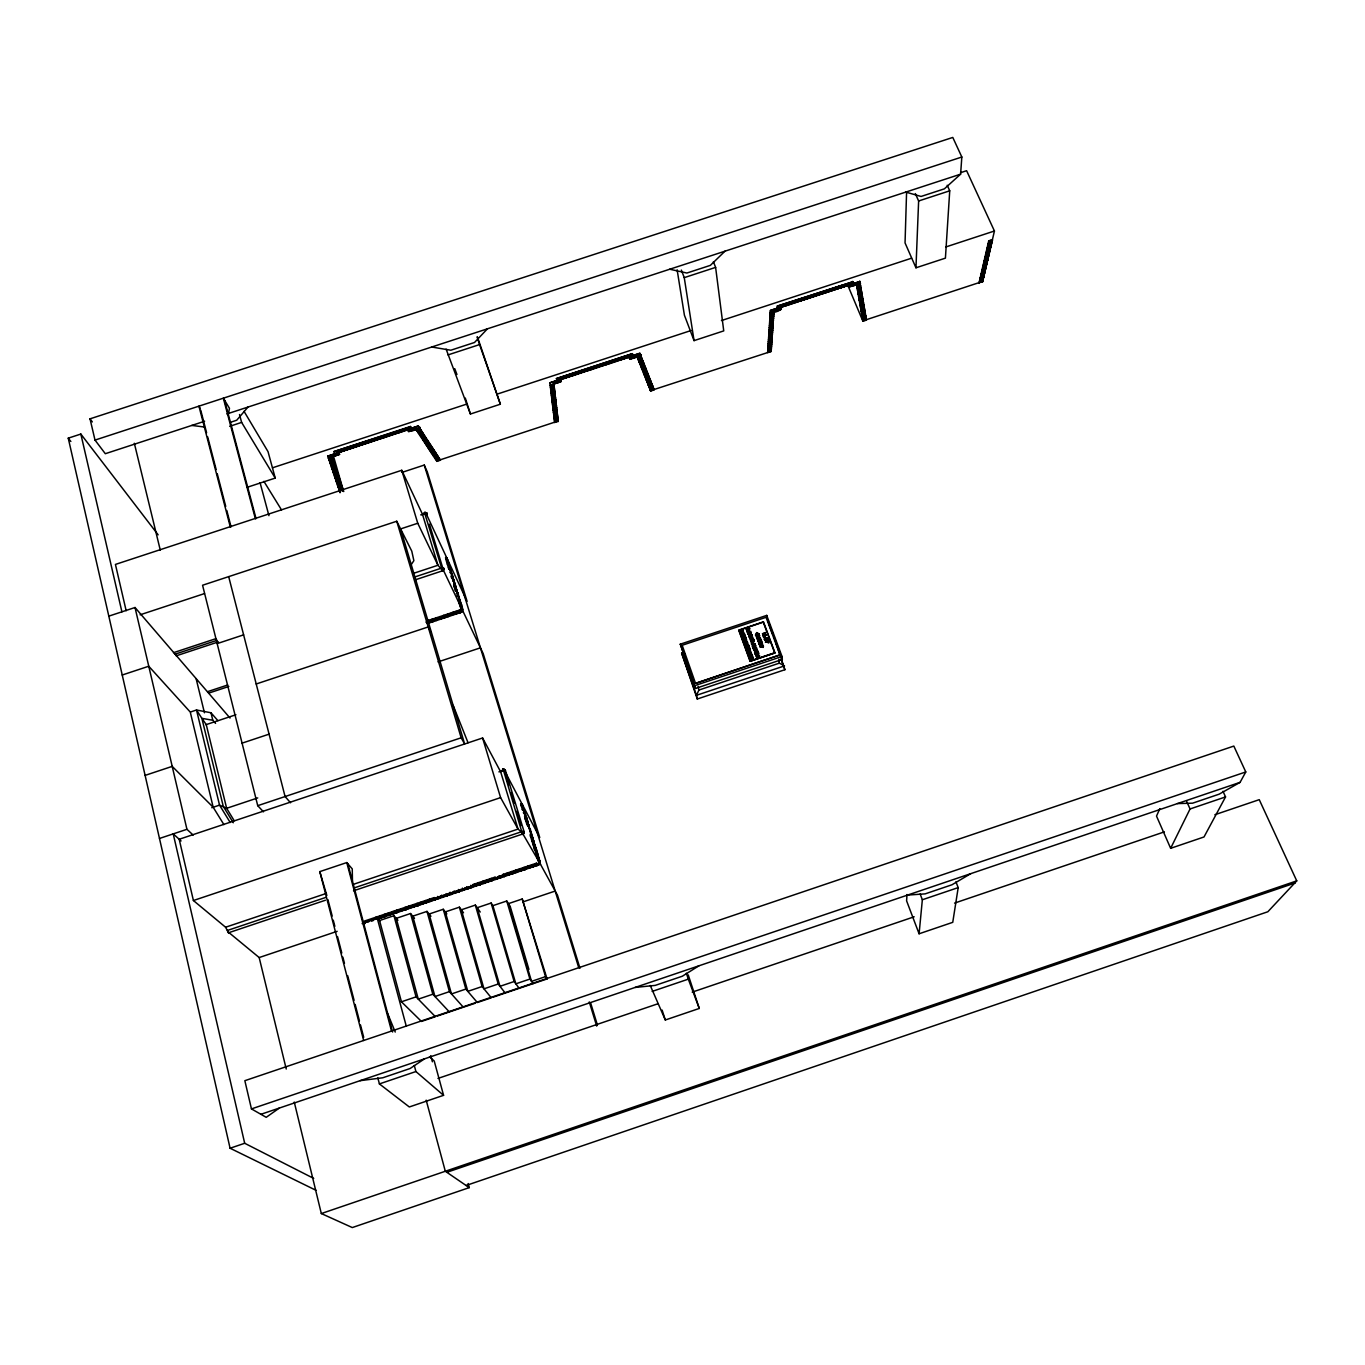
<?xml version="1.0" encoding="UTF-8"?>
<svg xmlns="http://www.w3.org/2000/svg" width="1365" height="1365" viewBox="0 0 1365 1365"><rect width="100%" height="100%" fill="white"/><g stroke="black" fill="none" stroke-linecap="round" stroke-linejoin="round"><path stroke-width="1.5" d="M426.562 514.861C427.637 513.752 424.208 510.646 424.771 513.496L442.345 570.348M503.89 770.781L503.088 769.024L522.607 834.527L523.529 833.793L518.052 829.084L500.597 797.621L482.596 737.987L179.19 839.27L193.403 900.525L225.583 927.227L228.723 933.199L227.409 930.452L326.133 897.317M424.498 512.506L426.221 513.82M425.488 513.701C425.112 510.118 423.508 516.431 420.727 514.844M906.582 192.073L905.046 242.919L915.966 267.796L945.416 258.139L949.733 190.81L947.225 185.282M915.966 267.796L918.628 200.979L915.335 193.591M907.025 894.519L906.599 900.849L919.089 933.779L952.753 922.33L958.196 887.608L955.927 881.824M775.559 311.203L776.651 308.848L776.804 310.862L773.904 311.374L771.174 351.419L767.625 352.597L770.389 310.452L859.882 281.531L770.389 310.452M752.354 659.636L753.292 657.964L750.716 658.92M905.797 192.09L921.068 196.458L944.375 188.848L960.602 174.174L961.83 157.026L952.787 137.438L90.022 418.833L95.004 440.093L105.31 453.709L204.631 421.239M919.089 933.779L922.348 899.757L920.129 893.973M523.307 833.128L524.058 831.643L505.442 770.508L498.907 771.873M354.269 887.881L521.549 831.729L523.682 831.899L523.563 833.913M523.699 833.111L523.682 831.899M424.822 512.677L426.511 512.745L426.528 514.008M756.585 632.643L756.295 634.793L756.773 632.575L759.025 634.077L755.613 635.271L759.64 635.732C758.326 639.946 751.791 632.422 759.008 633.974M126.16 610.735L115.428 564.428L401.771 470.277L417.758 523.256L437.943 565.264L442.482 570.28M228.313 414.329L229.474 408.323L223.331 398.188L255.392 518.819M504.692 769.485C506.296 773.818 500.887 766.021 504.692 771.481M504.333 770.355L503.02 769.229M744.812 638.393C744.778 636.704 747.03 640.356 744.932 638.735M401.771 470.277L422.433 514.144C423.542 513.155 428.354 511.534 426.46 514.639M978.995 283.084L988.721 240.888L992.355 239.694L982.527 281.924L978.824 282.709M982.527 281.924L994.437 231.009L966.608 170.71L960.533 172.69M767.198 641.994A2.491 2.303 -6.7 0 0 769.109 642.523L769.109 642.642A2.611 2.423 -6.7 0 1 767.13 642.096L767.079 641.601A2.491 2.303 -6.6 0 1 768.222 640.066A2.611 2.423 -6.6 0 0 766.959 641.584L766.942 641.755A2.611 2.423 -6.6 0 1 768.154 640.066L768.444 640.1M759.998 642.369L760.015 642.181A2.611 2.423 -7.1 0 1 761.209 640.68L761.38 640.407M419.362 429.685L419.738 428.303L416.12 429.668L420.556 429.583L417.571 430.367M420.471 431.374L420.847 429.992L417.229 431.357L421.666 431.272L418.68 432.057M421.58 433.08L421.939 431.698L418.338 433.063L422.775 432.961L419.772 433.746M422.672 434.753L423.048 433.387L419.447 434.735L423.867 434.65L420.881 435.435M423.781 436.442L424.14 435.06L420.539 436.425L424.959 436.322L421.973 437.124M424.873 438.114L425.232 436.749L421.649 438.097L426.051 437.994L423.082 438.796M425.948 439.786L426.324 438.421L422.74 439.769L427.126 439.667L424.157 440.451M427.04 441.441L427.399 440.076L423.833 441.424L428.218 441.322L425.249 442.124M428.115 443.096L428.474 441.748L424.907 443.096L429.293 442.977L426.341 443.779M429.19 444.751L429.565 443.403L425.999 444.734L430.367 444.632L427.416 445.417M430.265 446.389L430.623 445.041L427.074 446.389L431.425 446.287L428.491 447.072M431.34 448.044L431.698 446.696L428.149 448.027L432.5 447.925L429.565 448.71M432.398 449.665L432.756 448.334L429.224 449.665L433.558 449.546L430.623 450.331M433.456 451.303L433.831 449.955L430.282 451.286L434.616 451.184L431.698 451.969M434.514 452.924L434.889 451.576L431.357 452.924L435.674 452.805L432.756 453.589M435.572 454.545L435.947 453.197L432.415 454.528L436.732 454.409L433.814 455.21M436.629 456.149L436.988 454.818L433.473 456.149L437.773 456.029L434.872 456.814M437.67 457.753L438.029 456.422L434.531 457.753L438.813 457.633L435.913 458.418M438.711 459.357L439.086 458.026L435.572 459.357L439.854 459.237L436.971 460.022M757.285 636.38L757.541 634.861M760.015 646.413C757.49 644.331 765.611 643.427 760.68 643.444M757.302 656.616C754.316 659.858 761.124 651.207 758.701 657.435L757.302 656.616L757.712 655.234M427.04 513.581C423.201 511.67 426.818 513.086 426.921 514.588M747.201 629.265L745.802 628.446L746.996 630.988L747.662 627.951L749.726 628.719L748.754 630.374L749.726 628.719L747.679 628.054L748.737 630.272M763.257 636.226L766.447 634.742L763.035 635.988M751.398 643.444L753.122 642.779C756.893 637.95 746.382 644.826 753.736 641.123M749.095 637.421L752.047 635.015L750.955 636.875M640.339 357.169L640.833 355.736L637.199 357.118L641.362 357.118L637.745 358.483L638.53 357.852M641.055 358.978L641.55 357.562L637.933 358.927L642.079 358.927L638.462 360.292L639.247 359.66M641.772 360.787L642.25 359.387L638.649 360.735L642.796 360.735L639.178 362.1L639.963 361.469M642.471 362.595L642.966 361.196L639.366 362.544L643.495 362.544L639.895 363.909L640.68 363.278M643.188 364.404L643.683 362.988L640.083 364.353L644.212 364.336L640.612 365.701L641.396 365.086M643.888 366.195L644.382 364.796L640.799 366.144L644.911 366.127L641.328 367.492L642.096 366.878M644.604 367.987L645.082 366.571L641.499 367.936L645.611 367.919L642.028 369.267L642.813 368.652M645.304 369.761L645.782 368.362L642.215 369.71L646.31 369.693L642.744 371.041L643.512 370.427M646.003 371.536L646.481 370.137L642.915 371.485L647.01 371.468L643.444 372.816L644.212 372.201M646.703 373.31L647.181 371.911L643.615 373.259L647.71 373.242L644.144 374.573L644.911 373.976M647.385 375.068L647.88 373.686L644.314 375.017L648.392 375L644.843 376.348L645.611 375.733M648.085 376.825L648.563 375.443L645.014 376.774L649.092 376.757L645.543 378.088L646.31 377.491M648.767 378.566L649.262 377.184L645.713 378.532L649.774 378.497L646.225 379.845L646.993 379.248M649.467 380.323L649.945 378.941L646.396 380.272L650.457 380.238L646.925 381.586L647.693 380.989M650.15 382.046L650.627 380.681L647.095 382.012L651.139 381.978L647.607 383.309L648.375 382.712M650.832 383.787L651.31 382.422L647.778 383.753L651.822 383.719L648.29 385.049L649.058 384.452M651.514 385.51L651.992 384.145L648.46 385.476L652.504 385.442L648.989 386.773L649.74 386.176M652.18 387.233L652.675 385.868L649.16 387.199L653.17 387.165L649.655 388.479L650.423 387.899M652.862 388.94L653.34 387.592L649.825 388.906L653.852 388.871L650.337 390.202L651.105 389.605M754.453 649.433L754.964 648.443M755.783 650.098L755.425 651.344L755.596 650.15M750.596 638.888L751.125 638.001M503.839 769.126L500.665 771.856L518.052 829.084L352.631 884.588M523.204 833.401L523.989 832.036M523.546 833.503C524.399 831.302 519.894 831.49 523.119 834.288C524.501 832.872 519.775 830.756 524.058 831.643M756.5 637.677L757.029 636.278L756.807 637.694M746.621 630.767L747.167 629.453M759.93 646.191L760.8 643.597L762.335 644.178L761.534 645.56M859.626 285.2L860.257 283.732L856.623 285.114L860.496 285.2L856.879 286.565L857.817 285.882M859.967 287.128L860.581 285.677L856.964 287.042L860.837 287.128L857.22 288.493L858.158 287.81M415.199 576.832L441.39 568.164L443.847 569.376L442.362 570.877M860.291 289.056L860.906 287.606L857.305 288.971L861.161 289.056L857.544 290.421L858.483 289.738M860.632 290.984L861.247 289.534L857.63 290.899L861.486 290.984L857.885 292.332L858.824 291.666M860.957 292.895L861.571 291.462L857.971 292.81L861.81 292.895L858.21 294.26L859.148 293.577M861.281 294.806L861.895 293.373L858.295 294.721L862.134 294.806L858.551 296.154L859.489 295.488M861.605 296.717L862.219 295.284L858.636 296.632L862.458 296.7L858.875 298.065L859.814 297.399M861.929 298.611L862.543 297.178L858.96 298.526L862.782 298.594L859.216 299.942L860.138 299.293M862.253 300.505L862.868 299.072L859.285 300.419L863.107 300.488L859.54 301.836L860.462 301.17M862.578 302.382L863.192 300.965L859.626 302.313L863.431 302.365L859.865 303.713L860.803 303.064M862.902 304.258L863.516 302.842L859.95 304.19L863.755 304.241L860.189 305.589L861.127 304.941M749.368 652.487L749.487 651.736M863.226 306.135L863.823 304.719L860.274 306.05L864.062 306.118L860.513 307.449L861.452 306.801M863.55 307.995L864.147 306.579L860.598 307.927L864.386 307.978L860.837 309.326L861.759 308.661M863.857 309.855L864.472 308.439L860.923 309.787L864.71 309.838L861.161 311.169L862.083 310.52M864.182 311.715L864.779 310.299L861.247 311.63L865.018 311.681L861.486 313.029L862.407 312.38M864.489 313.558L865.103 312.141L861.571 313.489L865.342 313.523L861.81 314.854L862.731 314.223M864.813 315.4L865.41 313.984L861.878 315.315L865.649 315.366L862.117 316.697L863.038 316.066M865.12 317.226L865.734 315.827L862.202 317.158L865.956 317.209L862.441 318.523L863.363 317.891M865.444 319.052L866.041 317.653L862.526 318.983L866.28 319.035L862.765 320.348L863.687 319.717M331.661 458.555L332.258 457.19L328.487 458.248L332.736 458.589L328.948 459.647L329.784 459.084M751.142 659.824L752.405 659.21L751.023 659.722M332.292 460.414L332.889 459.05L329.101 460.107L333.35 460.449L329.579 461.489L330.398 460.943M332.906 462.274L333.504 460.909L329.733 461.967L333.947 462.291L330.194 463.349L331.012 462.803M333.521 464.117L334.101 462.752L330.347 463.81L334.562 464.134L330.808 465.192L331.644 464.646M334.118 465.96L334.715 464.595L330.961 465.653L335.176 465.977L331.422 467.035L332.258 466.489M334.732 467.803L335.329 466.438L331.576 467.495L335.79 467.82L332.036 468.86L332.872 468.314M335.346 469.628L335.926 468.28L332.19 469.321L336.387 469.645L332.651 470.686L333.469 470.157M335.944 471.454L336.541 470.106L332.804 471.147L336.984 471.471L333.265 472.512L334.084 471.966M336.558 473.263L337.138 471.915L333.418 472.972L337.582 473.28L333.862 474.32L334.681 473.792M741.093 632.319L742.202 631.125C745.154 628.105 736.435 632.763 742.935 629.913M741.366 633.053L743.498 631.21L740.939 632.166M337.155 475.071L337.735 473.74L334.015 474.781L338.196 475.088L334.476 476.129L335.295 475.6M337.752 476.88L338.332 475.532L334.63 476.59L338.776 476.897L335.073 477.938L335.892 477.409M338.349 478.671L338.929 477.341L335.227 478.381L339.373 478.688L335.671 479.729L336.49 479.2M338.947 480.463L339.527 479.132L335.824 480.173L339.97 480.48L336.268 481.521L337.087 480.992M339.527 482.255L340.124 480.924L336.421 481.964L340.567 482.255L336.865 483.295L337.684 482.766M340.124 484.029L340.704 482.715L337.019 483.739L341.148 484.046L337.462 485.07L338.281 484.558M340.704 485.804L341.301 484.49L337.616 485.513L341.728 485.821L338.059 486.844L338.878 486.332M341.301 487.578L341.881 486.247L338.213 487.288L342.325 487.578L338.656 488.619L339.458 488.09M341.881 489.335L342.461 488.022L338.793 489.045L342.905 489.335L339.237 490.376L340.056 489.847M342.461 491.093L343.042 489.779L339.39 490.803L340.636 491.605L339.817 492.117M745.119 635.646L744.983 635.783A2.082 1.928 -8.4 0 1 743.533 635.578L743.498 635.544A1.979 1.826 -8.4 0 0 744.949 635.663L744.932 635.629A1.979 1.826 -8.4 0 1 743.584 635.425L743.055 637.574M1159.841 808.626L1156.513 816.099L1170.641 848.313L1204.015 836.967L1225.548 796.921L1222.989 791.273M756.159 651.805L755.101 653.886L754.794 652.299M763.393 633.957L763.018 635.459L765.646 632.558L762.455 633.718L764.69 634.145L765.646 632.558M749.044 634.333L748.651 635.851L749.317 634.128M750.562 655.132L751.979 654.398C746.041 655.081 753.924 653.733 750.596 653.784M745.546 641.311C749.317 640.134 741.4 642.796 746.877 641.192M698.078 686.271L698.914 690.042L696.457 695.314L697.276 699.017L784.892 669.72L776.327 643.956M744.147 640.953C751.706 637.711 737.578 640.543 746.672 641.072M755.664 652.368C757.507 650.61 758.548 653.852 757.882 651.207M443.847 569.376L442.738 569.956L443.847 568.352L441.39 568.164L443.369 570.468L443.881 568.608L441.39 568.164L443.079 570.195L443.744 568.642L442.601 570.195M1170.641 848.313L1190.058 808.967L1225.548 796.921M553.286 385.817L553.985 384.418L550.266 385.459L554.156 385.903L550.453 386.943L551.426 386.346M553.507 387.797L554.224 386.397L550.505 387.438L554.395 387.882L550.692 388.923L551.665 388.325M553.746 389.776L554.446 388.377L550.743 389.417L554.617 389.861L550.914 390.902L551.887 390.305M553.968 391.738L554.668 390.356L550.982 391.38L554.838 391.823L551.153 392.864L552.125 392.267M554.19 393.7L554.907 392.318L551.204 393.342L555.06 393.785L551.375 394.809L552.347 394.229M554.429 395.662L555.128 394.28L551.443 395.304L555.299 395.731L551.614 396.771L552.586 396.174M554.651 397.607L555.35 396.225L551.665 397.249L555.521 397.676L551.852 398.716L552.808 398.119M554.872 399.553L555.572 398.171L551.904 399.194L555.743 399.621L552.074 400.645L553.047 400.064M555.094 401.481L555.794 400.099L552.125 401.122L555.964 401.549L552.296 402.573L553.269 401.993M555.316 403.409L556.016 402.027L552.364 403.067L556.186 403.477L552.535 404.501L553.49 403.921M555.538 405.32L556.238 403.955L552.586 404.978L556.408 405.388L552.757 406.412L553.712 405.832M555.76 407.248L556.459 405.866L552.808 406.889L556.63 407.299L552.979 408.323L553.951 407.76M555.982 409.142L556.681 407.777L553.047 408.8L556.852 409.21L553.217 410.234L554.173 409.654M556.203 411.053L556.903 409.688L553.269 410.711L557.057 411.104L553.439 412.128L554.395 411.565M556.425 412.947L557.125 411.582L553.49 412.605L557.278 412.998L553.661 414.022L554.617 413.459M556.647 414.824L557.329 413.476L553.712 414.499L557.5 414.892L553.883 415.898L554.838 415.335M757.268 652.095L755.988 652.538M556.869 416.717L557.551 415.352L553.934 416.376L557.722 416.769L554.105 417.792L555.06 417.212M557.091 418.577L557.773 417.229L554.156 418.253L557.927 418.646L554.327 419.652L555.282 419.089M557.295 420.454L557.978 419.106L554.378 420.13L558.149 420.505L554.548 421.529L555.504 420.966M764.775 640.236L768.205 639.485M767.301 637.865L764.212 639.144M767.915 639.451L764.673 640.373M758.087 641.14L761.005 640.168M753.292 657.964L750.648 658.715L753.122 657.879M750.733 658.681L752.456 656.923L750.085 657.111L752.251 655.968L749.624 655.848L752.251 655.968M760.97 640.151L761.499 640.714M740.82 631.841L741.314 630.92M748.634 645.56L746.28 646.754L748.737 645.526M754.436 649.331L755.152 648.375M751.313 637.933L750.784 638.837M742.867 637.421L743.618 635.885L745.495 636.738L743.754 636.124M745.904 643.342C749.607 640.97 744.42 644.502 745.853 643.444L745.051 643.086L746.024 643.649M1177.466 803.576L1192.583 803.183L1219.184 794.157L1240.085 782.35L1245.784 771.959L1233.823 746.075L244.847 1080.688L251.45 1108.909L266.209 1117.321L279.398 1108.039M773.221 313.643L774.04 312.21L770.389 313.233L773.921 313.779L770.269 314.803L771.396 314.155M773.068 315.742L773.887 314.308L770.235 315.332L773.767 315.878L770.116 316.902L771.242 316.253M772.914 317.84L773.733 316.407L770.082 317.431L773.614 317.977L769.979 318.983L771.106 318.335M772.761 319.922L773.58 318.489L769.945 319.512L773.46 320.058L769.826 321.065L770.952 320.417M772.607 321.986L773.426 320.57L769.792 321.594L773.307 322.123L769.689 323.147L770.798 322.498M772.471 324.068L773.273 322.652L769.655 323.659L773.153 324.205L769.536 325.211L770.662 324.563M772.317 326.133L773.119 324.716L769.502 325.723L773 326.252L769.399 327.276L770.508 326.627M772.163 328.18L772.965 326.764L769.365 327.788L772.863 328.317L769.246 329.323L770.355 328.692M772.01 330.228L772.812 328.829L769.212 329.835L772.709 330.364L769.109 331.371L770.218 330.74M771.873 332.275L772.675 330.859L769.075 331.883L772.556 332.395L768.973 333.401L770.065 332.77M771.72 334.306L772.522 332.906L768.922 333.913L772.402 334.425L768.819 335.432L769.928 334.8M771.583 336.336L772.368 334.937L768.785 335.944L772.266 336.455L768.683 337.462L769.775 336.831M771.43 338.349L772.232 336.967L768.649 337.957L772.112 338.469L768.546 339.476L769.638 338.861M771.276 340.363L772.078 338.981L768.495 339.987L771.959 340.482L768.393 341.489L769.502 340.875M771.14 342.376L771.925 340.994L768.359 341.984L771.822 342.496L768.256 343.485L769.348 342.871M770.986 344.372L771.788 342.99L768.222 343.997L771.669 344.492L768.12 345.481L769.212 344.867M770.85 346.369L771.635 344.987L768.086 345.993L771.532 346.488L767.983 347.478L769.075 346.864M770.696 348.348L771.498 346.983L767.949 347.973L771.379 348.467L767.83 349.457L768.922 348.86M770.56 350.327L771.344 348.962L767.795 349.952L771.242 350.447L767.693 351.436L768.785 350.839M756.773 650.593L757.336 649.467L756.654 650.866M752.115 638.479L752.695 637.37L749.573 638.12M756.108 651.463L756.756 652.982L757.763 650.849M754.18 640.799L753.071 642.659M756.022 649.143L756.534 647.812C747.918 651.702 758.94 643.905 754.726 647.488L752.968 648.085M766.447 634.742L763.496 637.233M747.218 648.682C755.664 648.034 742.441 652.538 749.624 647.966M747.406 649.331L746.962 648.58L749.539 648.102L749.01 646.583M741.656 633.787L744.044 632.729L741.587 633.65M756.978 654.176L756.415 655.217L755.34 654.432L758.667 653.016L757.882 654.722C757.541 653.545 754.333 654.176 756.329 654.961L758.24 653.46L757.694 654.449M758.735 653.204L757.882 654.722M991.502 242.014L992.423 240.547L988.823 241.537L992.031 242.202L988.431 243.209L989.71 242.509M990.973 244.216L991.894 242.765L988.311 243.755L991.502 244.42L987.919 245.41L989.181 244.727M990.444 246.434L991.365 244.966L987.782 245.973L990.973 246.621L987.39 247.628L988.652 246.929M989.915 248.635L990.836 247.167L987.253 248.174L990.444 248.822L986.878 249.812L988.141 249.13M989.403 250.819L990.308 249.368L986.741 250.358L989.915 251.006L986.349 251.996L987.612 251.314M988.874 253.003L989.796 251.552L986.23 252.542L989.403 253.19L985.837 254.18L987.1 253.498M988.362 255.187L989.267 253.736L985.701 254.726L988.874 255.357L985.325 256.364L986.571 255.682M987.833 257.354L988.755 255.903L985.189 256.893L988.362 257.524L984.813 258.531L986.059 257.849M987.322 259.504L988.226 258.07L984.677 259.06L987.851 259.691L984.302 260.681L985.547 259.998M986.81 261.671L987.714 260.237L984.165 261.227L987.322 261.841L983.79 262.831L985.035 262.165M757.609 640.697L758.684 638.888C755.067 636.022 759.128 640.936 757.729 640.202M986.298 263.803L987.202 262.387L983.67 263.377L986.81 263.991L983.278 264.981L984.523 264.298M985.786 265.953L986.69 264.52L983.158 265.51L986.298 266.124L982.783 267.113L984.029 266.448M985.274 268.086L986.178 266.653L982.646 267.642L985.786 268.257L982.271 269.246L983.517 268.581M984.762 270.202L985.666 268.786L982.152 269.775L985.291 270.372L981.776 271.362L983.005 270.697M984.267 272.317L985.155 270.901L981.657 271.891L984.779 272.488L981.281 273.478L982.51 272.812M983.755 274.433L984.66 273.017L981.145 274.007L984.267 274.604L980.77 275.594L982.015 274.928M983.261 276.532L984.148 275.133L980.65 276.105L983.773 276.703L980.275 277.692L981.503 277.027M982.749 278.631L983.653 277.231L980.155 278.204L983.278 278.801L979.78 279.774L981.008 279.125M982.254 280.729L983.141 279.33L979.66 280.303L982.766 280.883L979.285 281.873L980.514 281.207M762.762 644.126C762.83 648 758.548 643.188 761.636 645.85M758.684 657.35L759.264 655.9M757.285 636.278L758.394 637.046L759.213 635.766L757.677 635.203M758.616 637.199L759.64 635.732M749.334 628.856L748.617 630.425M760.919 639.161L757.046 639.093L758.855 638.82C760.749 634.827 758.65 639.622 761.499 640.816M750.358 652.009C743.584 652.692 752.405 649.74 750.392 652.112M396.754 521.242L461.148 737.8L464.629 743.976L411.24 564.615L413.868 560.657L411.786 551.17L396.754 521.242L202.566 585.244L257.729 805.674L263.462 811.834M762.574 633.974L765.39 632.848M748.122 634.196L751.177 632.968M755.937 645.577L752.507 646.822L753.412 644.809M752.388 646.447L755.306 643.87L751.484 643.939M747.679 633.633L748.498 632.285L747.372 632.78M747.747 633.821L748.788 632.2M764.622 634.025L765.253 632.951M747.832 634.008L750.904 633.428C750.716 636.09 748.088 632.643 750.238 634.674L751.347 633.104M751.62 654.671L749.607 655.234M466.096 1185.485L1267.846 911.752L1296.75 880.869L1259.247 799.668L1214.85 814.734M751.296 655.439L751.603 654.569M504.896 769.843C503.719 767.915 502.764 771.993 502.61 769.314M746.058 646.174L746.911 644.911L745.427 644.382M748.668 645.389C747.406 642.437 746.74 645.167 746.28 646.447M442.908 570.416L443.54 569.171M741.622 630.715L742.816 630.016M332.941 455.415L333.981 454.101L334.92 455.876L332.139 456.78L331.183 455.006L333.401 456.285M742.27 630.988L743.004 629.879M334.783 453.385L336.643 454.187L337.684 452.873L338.622 454.647L335.841 455.569L333.845 451.61L410.438 426.477L411.377 428.695L410.302 430.009L412.179 430.521L410.438 426.477M339.561 454.357L328.402 458.009L339.561 454.357L337.411 450.877L339.151 451.286L340.192 449.972L341.131 451.747L338.349 452.668M342.871 450.058L343.912 448.744L344.85 450.535L342.052 451.44L341.131 449.665L343.332 450.945M346.591 448.829L347.648 447.515L348.553 449.307L345.772 450.228L344.85 448.437L347.051 449.733M350.31 447.618L351.368 446.304L352.272 448.095L349.491 449L348.57 447.225L350.771 448.505M354.03 446.389L355.088 445.075L355.992 446.867L353.211 447.788L352.289 445.997L354.49 447.293M357.749 445.178L358.807 443.864L359.712 445.655L356.913 446.577L356.009 444.768L358.21 446.065M361.469 443.949L362.527 442.635L363.414 444.444L360.633 445.348L359.729 443.557L361.93 444.854M365.189 442.738L366.247 441.424L367.134 443.216L364.353 444.137L363.448 442.328L365.632 443.625M368.908 441.509L369.966 440.195L370.836 442.004L368.055 442.908L367.168 441.117L369.352 442.414M372.628 440.298L373.686 438.984L374.556 440.776L371.775 441.697L370.888 439.888L373.072 441.202M376.348 439.069L377.405 437.756L378.276 439.564L375.477 440.486L374.607 438.677L376.774 439.974M380.067 437.858L381.125 436.544L381.978 438.353L379.197 439.257L378.327 437.448L380.494 438.762M383.787 436.629L384.845 435.316L385.698 437.124L382.9 438.046L382.046 436.237L384.213 437.534M387.489 435.418L388.547 434.104L389.4 435.913L386.619 436.817L385.766 435.008L387.916 436.322M391.209 434.189L392.267 432.876L393.103 434.701L390.322 435.606L389.486 433.797L391.636 435.111M394.929 432.978L395.987 431.664L396.823 433.473L394.041 434.394L393.205 432.569L395.338 433.882M398.631 431.767L399.706 430.436L400.525 432.261L397.744 433.166L396.908 431.357L399.058 432.671M402.351 430.538L403.409 429.224L404.245 431.05L401.464 431.954L400.628 430.146L402.76 431.442M406.07 429.327L407.128 428.013L407.947 429.821L405.166 430.743L404.347 428.917L406.48 430.231M414.022 428.798L415.079 427.484L415.881 429.31L413.1 430.214L412.298 428.405L414.414 429.702M745.068 637.916L745.222 638.82M751.313 657.06C755.067 655.405 750.221 659.329 752.507 657.077L751.535 656.667M749.283 651.037C749.846 648.631 748.924 652.163 750.477 650.286M748.873 650.388L750.033 650.354L747.935 651.293M555.316 383.463L556.152 381.193L556.698 383.087L553.798 383.599L558.251 421.444L554.548 422.229M559.002 382.268L559.838 379.982L560.384 381.876L557.62 382.797L556.391 378.583L632.404 353.654L556.391 378.583M561.612 378.293L562.721 376.962L563.25 378.873L560.486 379.777L559.94 377.866L561.868 379.248M565.298 377.081L566.407 375.75L566.936 377.661L564.172 378.566L563.643 376.655L565.571 378.037M568.983 375.87L570.109 374.539L570.638 376.45L567.857 377.354L567.328 375.443L569.256 376.825M572.686 374.658L573.795 373.328L574.324 375.238L571.56 376.143L571.031 374.232L572.942 375.614M576.371 373.447L577.497 372.116L578.009 374.027L575.245 374.931L574.716 373.02L576.627 374.402M580.074 372.236L581.183 370.905L581.695 372.816L578.931 373.72L578.419 371.809L580.313 373.191M583.759 371.024L584.868 369.693L585.38 371.604L582.616 372.509L582.104 370.597L584.015 371.98M587.445 369.813L588.571 368.482L589.066 370.393L586.302 371.314L585.807 369.386L587.701 370.768M591.13 368.601L592.256 367.27L592.751 369.198L589.987 370.103L589.492 368.175L591.386 369.557M594.833 367.39L595.942 366.059L596.42 367.987L593.673 368.891L593.178 366.963L595.072 368.345M598.518 366.178L599.644 364.847L600.105 366.776L597.341 367.68L596.863 365.752L598.757 367.151M602.204 364.967L603.33 363.636L603.791 365.564L601.027 366.468L600.566 364.54L602.443 365.939M605.889 363.755L607.015 362.425L607.476 364.353L604.712 365.257L604.251 363.329L606.128 364.728M609.575 362.544L610.701 361.213L611.162 363.141L608.398 364.046L607.937 362.117L609.814 363.517M613.26 361.333L614.386 360.002L614.847 361.947L612.083 362.851L611.622 360.906L613.499 362.305M616.946 360.138L618.089 358.79L618.516 360.735L615.769 361.64L615.325 359.695L617.168 361.094M620.631 358.927L621.775 357.579L622.201 359.524L619.437 360.428L619.01 358.5L620.853 359.882M624.317 357.715L625.46 356.367L625.887 358.312L623.122 359.217L622.696 357.289L624.539 358.688M628.002 356.504L629.146 355.173L629.555 357.101L626.808 358.022L626.381 356.077L628.224 357.476M631.841 357.323L630.203 356.896L630.63 358.841L632.046 358.295L632.814 355.6M635.51 356.111L636.653 354.781L637.046 356.726L634.298 357.63L633.889 355.685L635.715 357.084M247.952 407.094L236.708 420.249L230.736 422.195M779.21 310.009L780.302 307.654L780.456 309.667L777.726 310.555L777.248 306.135L852.852 281.77L777.248 306.135M782.435 306.869L783.544 304.514L783.698 306.528L780.951 307.432M786.035 304.651L787.213 303.303L787.349 305.333L784.619 306.238L784.466 304.207L786.104 305.675M789.704 303.457L790.881 302.109L791.018 304.139L788.27 305.026L788.134 303.013L789.772 304.463M793.355 302.245L794.549 300.897L794.669 302.928L791.922 303.832L791.802 301.801L793.423 303.269M797.024 301.051L798.201 299.703L798.337 301.733L795.59 302.638L795.454 300.607L797.092 302.057M800.692 299.839L801.869 298.491L801.989 300.539L799.242 301.426L799.122 299.396L800.743 300.863M804.343 298.645L805.538 297.297L805.64 299.327L802.91 300.232L802.791 298.201L804.412 299.669M808.012 297.451L809.206 296.086L809.308 298.133L806.561 299.037L806.459 296.99L808.063 298.457M811.68 296.239L812.857 294.891L812.96 296.939L810.213 297.826L810.11 295.796L811.731 297.263M815.332 295.045L816.526 293.697L816.611 295.727L813.881 296.632L813.779 294.584L815.383 296.069M819 293.833L820.194 292.485L820.28 294.533L817.533 295.437L817.447 293.39L819.034 294.857M822.651 292.639L823.846 291.291L823.931 293.339L821.184 294.226L821.099 292.195L822.703 293.663M826.32 291.445L827.514 290.08L827.582 292.127L824.835 293.031L824.767 290.984L826.354 292.468M829.971 290.233L831.166 288.885L831.234 290.933L828.504 291.837L828.418 289.79L830.005 291.257M833.64 289.039L834.834 287.691L834.885 289.738L832.155 290.643L832.087 288.578L833.674 290.062M837.291 287.844L838.485 286.479L838.537 288.544L835.807 289.431L835.755 287.384L837.325 288.868M840.959 286.633L842.154 285.285L842.205 287.333L839.458 288.237L839.407 286.189L840.976 287.657M844.611 285.439L845.805 284.074L845.856 286.138L843.109 287.042L843.058 284.978L844.628 286.462M848.262 284.244L849.474 282.879L849.508 284.944L846.761 285.848L846.727 283.784L848.279 285.268M746.774 643.836L747.491 643.069M747.781 642.932L746.86 644.007L746.126 643.256M851.675 285.183L850.139 284.739L850.173 286.787L851.692 286.206L852.716 283.442M855.326 283.988L856.538 282.64L856.555 284.688L853.825 285.592L853.79 283.528L855.343 285.012M487.442 328.811L474.525 342.478L450.825 350.225L431.732 347.017M751.961 657.845L752.525 657.179M724.986 251.177L710.397 265.356L686.902 273.034L669.737 269.229M426.511 621.962L428.064 620.546L432.756 620.802L434.309 619.386L434.582 620.273M426.784 622.85L428.32 621.433L433.029 621.689L436.118 618.84L440.81 619.113L443.915 616.263L448.607 616.536L451.713 613.67L456.388 613.96L459.51 611.093L461.831 611.23L460.653 607.783L462.206 607.203L462.752 608.978M429.702 621.877L427.893 622.969L432.227 620.137L436.919 620.41M428.866 622.099L430.419 620.665L430.675 621.57M431.647 621.246L433.592 620.597M435.554 619.949L437.5 619.3M452.498 615.24L447.822 614.967L444.649 617.884L440.025 617.543L436.715 620.017M441.39 618.004L440.759 619.164L439.445 618.652L441.39 618.004L435.862 617.953L436.118 618.84M439.581 619.096L440.213 617.936M443.335 617.372L445.28 616.724M447.242 616.076L449.187 615.427M451.132 614.779L453.078 614.131M451.713 613.67L451.457 612.783L461.575 610.343L461.404 609.353M461.831 611.23L460.21 612.714L455.62 612.373L452.293 614.847M455.808 612.783L455.159 613.926L457.104 613.294L455.944 613.226M461.575 610.343L459.05 612.646L459.698 611.486L460.995 611.998L459.698 611.486M523.136 833.281L522.283 833.844M522.983 834.1L539.857 863.158L362.629 922.757M362.152 923.627L363.721 922.399M364.455 923.184L365.24 922.586L363.175 923.269L365.376 923.081L364.591 923.696M366.281 922.228L367.85 921M368.089 921.273L367.304 921.887L369.369 921.187L368.584 921.802M370.41 920.846L371.98 919.618M372.236 919.891L371.434 920.488L373.635 920.3L371.57 921M374.539 919.447L381.21 917.911M377.081 919.293L380.238 916.836L385.322 916.512L388.513 914.055L393.564 913.748L396.754 911.291L401.805 910.984M379.692 917.724L380.494 917.109C384.674 916.973 376.911 918.27 381.091 918.133L384.384 915.454L389.452 915.13L392.642 912.673L397.693 912.366L400.883 909.892L405.917 909.585M379.828 918.218L380.494 917.109M381.756 917.024L381.091 918.133M384.606 915.71L383.957 916.836L384.606 915.71C387.797 915.147 383.702 917.775 385.885 915.642M754.111 650.542L757.165 649.535M754.128 650.644L757.319 649.365L754.026 650.286M387.95 914.942L390.151 914.755M388.087 915.437L388.735 914.328M390.015 914.243L389.349 915.369M392.864 912.946L392.199 914.055L392.864 912.946C396.055 912.366 391.943 914.994 394.127 912.861M752.183 638.701L752.593 637.114L749.658 638.376M396.191 912.178L398.392 911.974M396.328 912.673L396.993 911.547M398.256 911.479L397.59 912.588M400.32 910.779L402.385 910.097M418.27 905.439L413.271 905.729L410.046 908.203L405.013 908.51L401.583 910.711M404.432 909.397L405.251 908.783C409.398 908.663 401.685 909.926 405.832 909.824L409.142 907.128L422.399 904.057M404.586 909.892L405.251 908.783M406.497 908.698L405.832 909.824M409.363 907.384L408.698 908.51L409.363 907.384C412.554 906.838 408.408 909.448 410.626 907.316M412.691 906.616L414.892 906.428M412.827 907.128L413.493 906.002M414.738 905.933L414.073 907.043M416.803 905.234L417.622 904.62C421.768 904.517 414.056 905.763 418.202 905.66L421.512 902.965L434.735 899.893L436.1 897.658C440.895 896.071 438.199 899.927 439.462 897.624M416.939 905.729L417.622 904.62M418.867 904.551L418.202 905.66M420.932 903.852L421.734 903.238C425.88 903.135 418.185 904.381 422.314 904.278L425.641 901.565L430.623 901.275M421.068 904.347L421.734 903.238M422.996 903.152L422.314 904.278M425.863 901.838L425.18 902.965L427.245 902.265L425.18 902.965M427.108 901.77L426.426 902.896M429.173 901.088L431.374 900.883L427.859 900.422L428.132 901.429M429.31 901.582L433.882 898.801L433.609 897.795M433.285 899.689L434.104 899.074C438.233 898.972 430.538 900.218 434.667 900.115L438.011 897.419L442.977 897.129L444.325 894.894L451.201 894.365M437.397 898.307L439.598 898.119M445.98 893.648L446.253 894.638L442.908 897.351C439.342 897.3 447.737 895.679 440.213 896.276L438.847 898.511L431.971 899.04L432.261 900.047M438.847 898.511L442.141 896.02L447.089 895.747L450.382 893.256L455.313 892.983L458.623 890.475L463.537 890.219L466.847 887.711L471.744 887.455L475.088 884.947L479.968 884.691L483.329 882.165L488.175 881.927M441.526 896.924L442.345 896.31L441.663 897.419M443.574 896.225L442.908 897.351M445.638 895.542L447.703 894.843M449.75 894.16L451.952 893.956L448.437 893.512L447.02 895.969M445.775 896.037L447.839 895.338M461.08 890.355L460.79 889.349L459.425 891.601L454.494 891.874L451.132 894.587L450.911 893.375L452.566 892.113L452.839 893.12M453.88 892.778L456.081 892.574M454.016 893.273L454.699 892.147M458.128 891.891L462.735 889.093L467.632 888.837M462.94 889.383L462.24 890.492L462.94 889.383C466.113 888.871 461.882 891.43 464.168 889.315M466.216 888.615L467.052 888.001C471.147 887.915 463.503 889.127 467.581 889.059L470.976 886.329L475.856 886.073M466.369 889.11L468.28 887.933M470.328 887.233L472.529 887.045M477.528 884.81L477.238 883.82L474.798 883.94L471.454 886.465L471.693 887.66M470.481 887.728L471.164 886.602M474.44 885.851L475.276 885.22C479.217 885.066 470.993 887.301 476.504 885.168M479.2 883.565L475.805 886.277L475.566 885.083L478.91 882.558L479.2 883.565L484.08 883.309L487.442 880.783L500.494 877.78M478.552 884.469L480.753 884.281M482.664 883.087L484.865 882.899M487.629 881.073L488.977 881.5L486.93 882.199L491.554 879.401L496.399 879.162L499.778 876.637L504.606 876.398L508.002 873.873L512.813 873.634L516.226 871.109L521.021 870.887M486.93 882.199L488.841 881.005M493.089 880.118L491.042 880.817L491.741 879.691C494.915 879.214 490.632 881.739 492.953 879.623M495 878.941L497.201 878.736M495.154 879.435L495.853 878.309M499.112 877.559L499.965 876.927C504.009 876.859 496.416 878.053 500.46 877.985L503.89 875.255L516.925 872.252M499.266 878.053L501.177 876.859M503.224 876.176L505.425 875.972M508.189 874.163L507.473 875.289L509.384 874.095L508.189 874.163L508.684 875.221M507.473 875.289L509.537 874.59M513.65 873.208L511.431 873.412L513.496 872.713L512.796 873.839L512.523 872.644L515.936 870.119L516.226 871.109M513.496 872.713L511.431 873.412M515.543 872.03L516.397 871.399C520.287 871.262 512.114 873.464 517.608 871.331M520.338 869.727L516.891 872.474L516.618 871.262L520.048 868.737L520.338 869.727L525.115 869.505L528.562 866.963L533.323 866.741L536.769 864.199L539.158 864.096L538.578 861.707L539.602 861.366M519.655 870.648L524.143 867.355L524.45 868.345L521.003 871.092C518.188 871.279 523.853 868.703 519.809 871.143M520.85 870.597L521.703 869.949M525.098 869.71L524.621 868.635L525.815 868.584L523.768 869.266L528.255 865.973L528.562 866.963M523.904 869.761L524.774 869.13M524.962 869.215L525.815 868.584M529.211 868.328L528.733 867.253L529.927 867.202L527.863 867.884L532.367 864.591L532.674 865.581L529.228 868.123L524.45 868.345M528.016 868.379L528.869 867.748M761.977 641.994L758.377 642.727L761.824 641.977M529.057 867.833L529.927 867.202M531.975 866.502L534.176 866.314M532.128 866.997L532.981 866.365M533.169 866.451L534.022 865.82M536.223 865.615L538.271 864.932L536.07 865.12L539.875 862.748L539.943 860.906L539.567 861.776M537.264 865.069L538.134 864.437M539.158 864.096L537.418 865.359L532.674 865.581M424.515 1058.848L410.131 1068.505L382.78 1077.787L360.104 1080.67M698.931 965.806L682.346 976.214L655.234 985.394L635.135 987.441M746.723 647.385L749.197 646.771M742.236 635.629L744.88 635.015L742.441 635.715M970.771 873.651L952.002 884.759L925.163 893.87L907.571 895.082M752.559 656.036C745.597 659.585 757.353 654.313 749.812 655.831M750.272 654.347C745.614 654.535 756.005 651.378 748.412 652.624M743.174 638.257L742.85 637.318L743.174 638.257L745.785 637.455M748.89 653.886L751.04 652.658L748.412 652.521M521.908 832.838L522.676 831.456M522.095 833.367L523.187 831.404M441.731 569.205L442.465 567.942M441.902 569.717L442.96 567.942M442.089 570.195L443.369 568.011M410.711 430.93L409.398 431.425L408.596 429.617L410.302 430.009M745.614 637.796L743.396 638.138M294.26 1102.067L321.321 1213.553L1296.75 880.869M446.833 1172.313L1295.231 882.933M468.11 1183.523L469.236 1187.635L352.306 1227.562L321.321 1213.553M505.238 993.072L498.208 984.011L483.995 988.823L461.319 909.807L475.327 905.097L480.224 912.025M519.195 988.345L514.144 981.52L500 986.315L477.187 907.725L491.127 903.033L493.243 906.172M533.135 983.636L529.927 979.063L515.851 983.824L492.901 905.66L506.756 901.002L510.135 906.224L528.903 969.372M547.075 978.927L545.539 976.623L531.531 981.367L508.445 903.63L522.232 898.989L547.075 978.927L493.277 997.115M437.397 1016.021L475.327 1003.19M251.45 1108.909L1245.784 771.959M260.92 1114.301L1240.085 782.35M379.402 1083.912L415.916 1071.542L443.574 1095.327L409.312 1106.964L379.402 1083.912L377.832 1077.838M652.146 991.417L688.318 979.149L699.272 1008.445L665.318 1019.996L650.252 985.479M922.348 899.757L958.196 887.608M158.135 534.824L80.842 434.053L68.25 438.165L230.088 1148.238L244.693 1143.273L313.711 1178.422M437.96 1078.435L657.913 1003.77M692.209 992.133L914.175 916.785M954.545 903.101L1164.396 831.865M364.353 921.085L434.428 897.522M472.461 884.725L494.488 877.32M502.491 874.641L536.53 863.192M325.45 900.235L228.979 932.619L259.179 957.548L337.155 931.322M428.03 901.071L539.175 863.687L536.087 853.603M377.696 919.089L540.506 864.335L557.517 895.269L579.971 968.28M393.939 915.693L379.555 920.539L401.429 1001.791L421.427 1021.429L435.401 1016.703L416.052 996.86L393.939 915.693L397.932 920.283M414.499 918.253L410.541 913.526L396.242 918.338L418.287 999.146L432.824 994.232L449.392 1011.977M430.93 916.29L426.989 911.393L412.759 916.171L434.974 996.535L449.426 991.638L463.366 1007.251M446.833 913.919L443.267 909.278L429.105 914.038L451.474 993.942L465.857 989.079L477.323 1002.524L491.298 997.798L482.118 986.537L459.374 907.179L445.297 911.905L467.82 991.365L482.118 986.537M522.966 901.907L555.197 891.055M401.429 1001.791L416.052 996.86M193.403 900.525L500.597 797.621M363.653 1040.488L319.802 871.621L346.761 862.578L352.255 868.908L352.46 881.142M525.798 816.765L521.959 804.19L520.952 804.531L521.191 805.828L522.215 805.486M523.358 806.92L522.249 805.162L524.621 812.892M521.874 807.09L522.88 806.749M523.136 808.046L522.386 809.701L523.392 809.36M523.938 808.848L524.024 810.947L524.399 810.128M523.307 812.26L524.314 811.919M523.563 813.574L524.587 813.233L528.187 824.528M524.484 816.134L525.508 815.792M525.764 817.106L524.757 817.447L525.679 820.007L526.429 818.352M526.395 818.693L526.771 817.874L528.801 826.115L527.794 826.456M527.504 820.467L528.101 822.413M525.935 821.338L526.958 820.996M526.873 823.897L527.88 823.556M527.129 825.228L528.153 824.887L531.19 833.913M225.583 927.227L326.423 893.393M528.682 824.358L529.364 828.418M529.961 830.364L530.337 829.528L532.964 840.14M523.341 832.855L523.597 831.421M353.518 890.799L523.648 833.691M531.156 834.271C530.661 830.756 534.807 847.17 533.459 839.97M530.439 835.585L531.463 835.244M532.265 836.045L532.35 838.178L532.725 837.342M531.736 836.591L530.712 836.933L530.166 834.254M532.657 839.151L531.906 840.857L532.93 840.516L535.984 849.559M533.937 841.25L534.159 844.048M532.828 843.416L533.851 843.075M533.101 844.781L534.125 844.44M534.756 846.01L535.131 845.157L539.875 862.748M534.039 847.341L535.063 847M535.336 848.365L534.312 848.706L535.234 851.265M535.95 849.951L536.326 849.081L538.373 857.817M537.076 851.743L537.673 853.705M535.507 852.647L536.53 852.306M537.537 853.023L537.162 853.876M537.179 853.483L536.445 855.207L537.469 854.865M538.271 855.684L538.885 857.647M536.718 856.589L537.742 856.247M538.663 858.807L537.639 859.148L537.366 857.766L538.39 857.425L538.97 859.796M680.333 644.178L766.721 615.393L782.009 656.463L782.333 659.414L695.519 688.438L680.333 644.178L695.519 688.438M780.08 655.115L766.055 617.304L682.176 645.27L695.536 683.37L780.046 654.876L695.536 683.37M211.763 807.722L219.543 805.128L226.641 808.302L234.2 820.706M741.076 631.824L743.157 631.432L742.611 632.456M741.997 633.019L743.806 633.752L742.731 633.36M747.269 632.507L748.515 632.387M750.665 631.261L748.702 632.029C744.386 630.152 749.794 633.394 750.767 631.534M741.86 634.657L744.505 633.957M743.447 635.237L743.447 635.373A2.082 1.928 -8.3 0 1 744.454 634.384L744.573 634.145M744.625 634.316L744.505 634.452A1.979 1.826 -8.3 0 0 743.533 635.339M225.839 808.575L257.729 797.928M743.72 635.851L745.409 636.431M743.601 636.977L744.471 637.626M748.754 636.551L752.047 635.015M748.651 636.261L752.064 635.117M743.533 639.247L745.99 638.035L743.447 639.008L746.245 639.52M753.531 639.11L749.948 639.758L753.514 639.008M750.886 640.833L752.542 640.56L750.682 640.799M159.483 838.468L186.937 829.306L193.182 835.09M257.729 805.674L461.148 737.8M744.88 642.949L747.44 642.062L745.972 641.516M744.932 642.796L745.87 643.546M759.042 638.598L760.493 638.052M759.128 638.837L760.271 638.018M763.581 637.438L765.407 636.721M764.963 637.54L767.198 639.008M746.706 644.911L745.717 644.57L746.689 644.826M745.717 645.218L748.361 644.57L745.853 645.065M757.763 641.089L761.192 639.946M764.195 639.059L767.505 638.052M745.955 645.816L746.28 646.754M749.539 647.727L749.3 647.556A2.082 1.928 -8.1 0 1 747.832 647.351L747.849 647.01A2.082 1.928 -8 0 1 748.737 646.037L747.252 644.911M751.876 645.014L753.139 644.911M748.941 646.072L748.805 646.225A1.979 1.843 -8 0 0 747.832 647.095L747.747 647.01A2.082 1.928 -8 0 1 748.754 646.14L748.549 645.014M755.408 644.144L753.429 644.911M768.444 640.202L768.086 639.144L768.256 640.27A2.491 2.303 -6.6 0 0 767.096 641.704M759.145 644.126L760.168 644.877L758.94 644.297M760.134 642.215L760.1 642.557A2.611 2.423 -7.1 0 0 762.165 643.256L762.114 642.949A2.491 2.303 -7.1 0 1 760.254 642.608M768.922 641.396L765.321 642.113L768.785 641.482M755.545 646.106L752.507 646.72M753.497 648.921L756.432 647.556L756.244 648.972M760.629 646.191L761.755 646.652M748.088 651.19L750.085 650.525M763.445 646.003L760.032 647.249L763.445 646.396M762.097 646.72L763.154 647.454L761.807 646.788M749.368 655.234L751.944 654.381M755.732 655.592L757.131 656.326M755.852 655.934L757.097 656.514M774.979 652.862L750.068 661.291L774.996 652.948L763.462 621.826L738.687 630.084L750.068 661.291M694.887 685.588L782.009 656.463M698.914 690.042L779.33 663.151L784.5 665.881L696.457 695.314L681.647 653.135L684.906 654.296M448.675 568.164L449.631 567.857M415.199 579.852L443.523 570.485L462.428 610.121L445.792 555.743L426.358 514.093M445.724 558.95L448.812 569.068L450.382 568.557L450.911 570.297M450.706 571.338L449.887 572.583L451.457 572.054L452.6 576.013L450.962 576.081L451.866 578.641M449.375 566.987L453.112 579.187M454.05 580.313L453.589 579.033M453.914 581.814L452.788 581.2M455.193 584.288L454.187 582.701L455.791 587.957L455.739 586.046L454.17 586.592L453.863 584.698M454.989 585.329L454.016 585.653L454.937 588.213M455.739 586.046L451.917 575.757M456.32 589.714L457.343 591.318M455.245 590.107L456.217 589.799M456.32 593.639L457.889 593.075L458.435 594.833M458.486 596.761L459.51 598.365M459.288 599.406L458.486 600.702L460.039 600.122L460.585 601.897M459.237 602.289L460.21 601.965L457.292 593.314M460.38 602.938L459.561 604.234L461.131 603.654L461.677 605.429L459.561 600.293M461.131 603.654L460.21 601.965M460.312 605.821L462.206 607.203M460.483 606.794L461.455 606.47M207.617 691.646L227.648 685.008M208.845 693.079L228.842 686.458M426.989 620.887L461.182 609.558L461.95 611.128L460.705 607.084M426.017 622.201L462.547 610.019L462.377 609.046M429.821 621.775L439.854 618.447M428.849 623.088L463.179 611.691L483.159 653.545L539.755 837.547L521.993 803.866L540.506 864.335M256.211 683.984L428.183 626.945L430.948 632.183M190.793 711.899L196.509 710.005L210.978 712.769L217.888 720.635M205.842 724.73L235.923 714.748M438.063 661.906L480.429 647.829M145.117 775.388L172.195 766.379L213.179 807.244L223.911 824.614M242.083 743.14L269.076 734.165M108.808 616.144L135.016 607.51L230.02 718.058M140.1 614.813L204.494 593.587M399.655 529.228L417.758 523.256M445.485 557.756L446.44 557.432L447.362 559.991M445.621 558.66L447.191 558.131L447.242 560.025M446.696 562.124L448.249 561.612L448.795 563.353L446.44 557.432M173.474 652.692L215.943 638.649M413.731 573.266L437.943 565.264L422.433 514.144M448.249 561.612L447.72 559.872M448.71 562.892L448.829 565.246M174.857 654.262L217.223 640.253M176.204 655.831L218.485 641.857M122.236 675.01L148.751 666.239L190.264 712.069L213.179 807.244M217.172 643.615L243.618 634.861M229.678 426.324L241.622 422.399L275.235 478.091L247.099 487.322M447.976 354.917L479.593 344.577L500.358 404.211L470.43 414.022L446.116 349.133M715.618 267.386L723.74 330.893L694.051 340.636L684.257 277.641L715.618 267.386L713.4 261.739M918.628 200.979L949.733 190.81M272.539 467.786L466.659 404.125M496.996 394.178L691.117 330.501M721.454 320.553L911.53 258.207M945.911 246.929L994.437 231.009M410.575 426.87L333.845 451.61M338.81 451.781L368.925 441.902M372.935 440.588L407.06 429.395M559.411 379.402L627.166 357.169M782.896 306.084L847.597 284.841L862.919 321.253L866.451 320.092L859.711 281.156M418.355 425.965L327.788 456.132L418.355 425.965L440.468 460.176L436.885 461.353L415.881 429.31M554.685 422.621L549.873 382.814L639.878 353.279L654.245 389.878L650.678 391.038L637.046 356.726M559.326 381.791L550.249 385.203L561.305 381.586L560.759 379.675M849.098 286.701C877.883 280.2 842.154 284.756 849.269 287.094M408.476 431.732C435.179 420.215 407.333 435.759 407.674 429.924M629.709 359.132C657.196 347.324 627.047 363.636 629.282 357.203M781.377 309.36C752.883 314.786 786.632 313.933 780.797 305.419L782.367 305.862M992.543 240.069L988.721 240.888M401.993 472.392L424.259 465.073L427.262 471.795L467.12 601.419L446.56 557.398L463.179 611.691M436.766 460.961L558.114 421.051M650.542 390.663L771.174 351.419M862.765 320.877L982.356 281.548M95.004 440.093L961.83 157.026M226.914 413.953L960.602 174.174M632.046 358.295L633.377 357.937L632.404 353.654M851.692 286.206L852.903 285.882L852.681 281.378M424.549 512.728L426.221 512.677M424.634 513.069L425.829 513.291M424.925 513.308L427.143 514.298M502.593 769.126L503.617 770.764M502.678 769.604L505.135 770.525M502.798 770.031L504.06 770.269M505.46 770.713C503.873 769.416 502.201 769.911 505.238 770.235M383.821 916.324L386.022 916.137M375.853 917.229L378.395 917.058L378.668 918.065M392.062 913.56L394.263 913.373M384.111 914.448L386.636 914.294L386.909 915.284M379.982 915.83L382.524 915.676L382.78 916.683M408.562 908.015L410.763 907.81M425.999 902.35L427.245 902.265M462.104 889.997L464.305 889.809M490.888 880.323L492.1 880.254M527.863 867.884L530.064 867.696M523.768 869.266L525.969 869.078M536.07 865.12L538.271 864.932M747.372 649.177L749.76 649.143M426.733 513.376L424.771 513.496L426.324 513.308M424.89 512.421L425.863 513.718M436.663 619.522L431.954 619.249L432.227 620.137M443.471 617.816L444.512 617.424M439.445 618.652L440.622 618.72M458.913 612.202L460.21 612.714M191.783 425.436L204.409 427.006M215.568 723.382L212.804 720.259L201.883 718.348L196.509 710.005L219.543 805.128L230.207 822.498M750.631 653.971L751.484 654.21M558.729 381.313L556.937 380.494M555.043 382.524L553.388 382.098L553.934 383.992M779.142 308.985L777.402 308.149M775.474 310.196L773.904 309.753L774.074 311.766M751.552 644.144L753.071 644.724M758.855 638.82L761.073 639.571M759.691 655.865L757.729 655.319M746.536 639.588L744.266 640.765L745.392 641.413M755.545 652.299L754.555 652.385M755.459 634.861L755.818 635.8M230.088 1148.238L316.032 1190.314M749.197 654.671L750.204 655.814M756.739 632.831L759.025 634.077M748.549 648.324L747.679 647.88M757.336 656.411L758.411 657.179M758.957 643.905L760.22 644.689M503.804 769.365L504.555 770.218M469.236 1187.635L445.314 1171.255L426.187 1100.173M181.067 840.959L173.219 833.879L244.693 1143.273M429.548 1056.732L434.224 1061.032L443.574 1095.327M319.802 871.621L326.849 895.491M379.931 920.966L377.149 917.877L406.275 1026.173M290.557 802.791L285.08 796.546L228.689 576.644M68.25 438.165L70.861 441.509M90.022 418.833L92.325 421.904M459.374 907.179L463.503 912.758M200.211 408.186L198.932 406.156L230.327 527.061M263.889 481.35L281.497 509.862M233.279 822.754L223.28 806.391L201.883 718.348L206.251 724.593L226.641 808.302M244.045 411.343L268.035 451.661L275.235 478.091M538.527 862.509L539.175 863.687M482.596 737.987L500.665 771.856M520.611 803.9L521.276 805.162M336.643 454.187L337.121 455.074M339.441 453.948L338.622 452.566M339.151 451.286L339.612 452.173M426.818 513.104L427.245 514.008M504.777 769.826L505.34 770.952M1186.68 801.409L1190.058 808.967M856.555 284.688L862.919 321.253M387.694 1013.632L395.236 1032.059M453.146 705.381L468.041 742.731M681.357 270.082L684.257 277.641M694.051 340.636L684.411 315.213L677.125 269.792M454.733 368.652L456.951 374.488M767.812 620.41L772.897 634.06M774.347 637.967L782.333 659.414M768.904 624.027L772.624 633.991M781.207 659.79L784.892 669.72M755.237 654.176L755.135 653.272M639.878 353.279L549.873 382.814M638.53 357.767L650.678 391.038M524.075 809.496L524.535 810.776M525.133 812.721L525.713 814.649M526.31 816.594L526.907 818.522M528.818 825.023L529.279 826.303M529.876 828.248L530.473 830.193M531.07 832.155L531.668 834.1M532.401 836.728L532.862 838.008M533.596 840.635L534.073 841.932M534.671 843.877L535.268 845.839M535.865 847.802L536.462 849.781M539.482 859.626L540.096 861.588M448.334 562.056L448.795 563.353M449.324 565.076L449.853 566.816M447.652 561.817L451.457 572.054M452.515 575.535L453.061 577.293M453.675 579.511L454.118 580.79M455.808 586.523L456.268 587.803M455.142 586.268L458.964 596.59M461.216 604.149L461.677 605.429M460.534 603.91L462.547 610.019M697.276 699.017L681.647 653.135M477.528 337.206L500.358 404.211M556.118 415.199L558.251 421.444M327.668 455.722L340.056 492.748M688.233 974.9L699.272 1008.445M477.05 336.882L479.593 344.577M686.373 973.228L688.318 979.149M465.294 398.051L470.43 414.022M662.127 1010.083L665.318 1019.996M435.537 457.002L436.885 461.353M590.567 1002.746L597.426 1025.064M424.259 465.073L578.726 967.649M589.271 1001.91L596.693 1026.088M539.857 863.158L521.328 802.603L504.436 770.56L508.77 784.824M453.76 585.261L455.62 591.335M458.094 599.44L461.182 609.558M520.645 803.576L522.454 809.957M524.928 818.044L526.788 824.119M530.49 836.233L534.824 850.395M537.128 864.369L537.418 865.564M459.237 610.206L459.51 611.093M536.769 864.199L536.479 863.209L533.033 865.751L533.306 866.946M457.667 611.639L457.94 612.527M534.756 864.489L535.046 865.461M429.412 524.16L443.523 570.485M511.261 792.963L514.349 803.149M516.84 811.288L521.174 825.535M455.347 611.486L455.62 612.373M453.777 612.919L454.05 613.806M530.644 865.854L530.951 866.843M528.92 867.133L529.228 868.123M450.16 615.103L447.549 614.079L447.822 614.967M526.532 867.236L526.839 868.225M524.825 868.515L525.115 869.505M446.27 616.4L443.659 615.376L443.915 616.263M522.437 868.618L522.727 869.607M520.73 869.897L521.003 871.092M518.325 870L518.632 870.989M439.752 616.656L440.025 617.543M438.199 618.089L438.472 618.976M514.23 871.382L514.52 872.371M522.232 898.989L545.539 976.623M512.114 872.491L511.824 871.501L508.411 874.027L508.718 875.016M510.118 872.764L510.408 873.754M432.756 620.802L432.824 621.314M508.002 873.873L507.712 872.883L504.316 875.409L504.606 876.398M506.006 874.146L506.313 875.136M504.077 875.545L504.572 876.603M400.61 528.903L411.24 564.615M428.064 620.546L428.32 621.433M503.89 875.255L503.6 874.265L500.204 876.791L500.46 877.985M501.893 875.528L502.201 876.518M499.778 876.637L499.488 875.648L496.109 878.173L496.365 879.367M506.756 901.002L529.927 979.063M497.798 876.91L498.089 877.9M495.666 878.019L495.376 877.03L491.997 879.555L492.287 880.544M493.686 878.292L493.976 879.282M491.554 879.401L491.264 878.412L487.885 880.937L488.141 882.131M489.574 879.674L489.864 880.664M487.442 880.783L487.151 879.794L483.79 882.319L484.08 883.309M485.462 881.056L485.752 882.046M491.127 903.033L514.144 981.52M483.517 882.455L484.029 883.513M483.329 882.165L483.022 881.176L479.678 883.701L479.968 884.691M481.35 882.438L481.64 883.428M479.388 883.837L479.917 884.895M474.798 883.94L475.088 884.947M473.126 885.202L473.416 886.192M470.686 885.339L470.976 886.329M475.327 905.097L498.208 984.011M469.304 887.574L469.014 886.585L467.359 887.847L467.581 889.059M466.574 886.721L466.847 887.711M465.192 888.956L464.902 887.967L463.537 890.219M462.445 888.103L462.735 889.093M458.811 890.765L459.357 891.823M458.333 889.485L458.623 890.475M333.367 455.756L343.656 491.571L332.019 456.371M456.968 891.737L456.678 890.731L455.023 891.993L455.245 893.205M454.204 890.867L454.494 891.874M450.092 892.249L450.382 893.256M448.437 893.512L448.727 894.502M444.325 894.894L444.615 895.884M441.85 895.03L442.141 896.02M440.213 896.276L440.486 897.266M443.267 909.278L465.857 989.079M437.738 896.413L438.011 897.419M436.1 897.658L436.373 898.648M434.104 899.074L434.667 900.115M430.35 900.286L430.555 901.514M429.48 899.194L429.77 900.183M425.368 900.576L425.641 901.565M426.989 911.393L449.426 991.638M423.747 901.821L424.02 902.811M421.239 901.958L421.512 902.965M419.618 903.203L419.891 904.193M417.11 903.34L417.4 904.347M412.998 904.739L413.271 905.729M411.65 906.974L411.377 905.968L408.869 906.121L409.142 907.128M410.541 913.526L432.824 994.232M407.538 908.356L407.265 907.35L404.74 907.503L405.013 908.51M403.409 909.738L403.136 908.749L400.61 908.902L400.883 909.892M399.28 911.138L399.007 910.131L396.481 910.284L396.754 911.291M395.168 912.52L394.894 911.513L392.369 911.666L392.642 912.673M430.743 1055.657L432.398 1061.782M391.038 913.902L390.765 912.895L388.24 913.066L388.513 914.055M260.084 482.749L268.939 515.663M239.506 414.533L241.622 422.399M414.295 1065.485L415.916 1071.542M224.56 400.235L256.057 518.632M347.87 863.857L392.591 1032.008M346.761 862.578L391.533 1031.053M200.74 410.2L206.593 432.739M207.651 436.817L216.165 469.56M217.223 473.655L225.737 506.398M226.795 510.476L231.043 526.856M327.907 899.603L332.19 916.034M333.248 920.146L334.852 926.306M337.53 936.595L341.796 953.026M342.871 957.138L344.475 963.315M347.666 975.651L354.081 1000.306M355.156 1004.418L359.422 1020.866M360.497 1024.979L363.704 1037.315M210.978 712.769L212.804 720.259M196.116 678.627L204.443 712.769M134.333 443.267L160.285 550.163M259.179 957.548L286.24 1069.034M135.016 607.51L186.937 829.306M80.842 434.053L121.912 611.827M522.761 804.992L522.386 805.811L521.959 804.19M460.039 600.122L459.135 598.433M457.889 593.075L456.968 591.403M456.814 589.561L455.893 587.888M457.087 595.242L457.241 596.198M454.664 582.531L453.76 580.876M523.904 831.507L524.177 832.377M448.522 567.243L448.812 569.086M447.464 563.779L447.601 564.683M743.771 639.332L743.584 638.871M443.676 568.164L443.847 569.307M744.795 642.676L747.44 642.062M747.901 647.164L747.918 647.266A1.979 1.843 -8.1 0 0 749.249 647.419M745.648 637.114L745.955 638.428M749.965 654.552L749.078 653.903M758.769 643.103L761.858 642.147M761.056 639.895L761.209 640.68A2.491 2.303 -7.1 0 0 760.151 642.318M766.721 615.393L767.079 618.447M778.903 659.261L779.33 663.151M745.836 641.567L745.409 642.659L745.938 641.601M763.291 622.133L739.045 630.34L750.221 660.967L774.655 652.794L763.308 622.235M753.872 639.963L753.77 640.1A3.43 3.174 -7.7 0 1 751.62 639.639L751.535 639.775A3.583 3.31 -7.7 0 0 753.804 640.304L753.77 639.997A3.43 3.174 -7.7 0 1 751.603 639.554L751.62 639.639A3.583 3.31 -7.7 0 0 753.787 640.202L753.872 639.963"/></g></svg>
